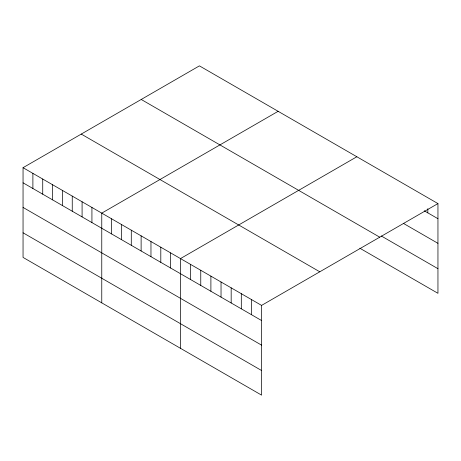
<?xml version="1.0" encoding="UTF-8"?>
<svg xmlns="http://www.w3.org/2000/svg" width="461" height="461" viewBox="0 0 461 461"><rect width="100%" height="100%" fill="white"/><g stroke="black" fill="none" stroke-linecap="round" stroke-linejoin="round"><path stroke-width="0.69" d="M23.05 167.689L261.583 305.401L261.583 395.135L23.05 257.417L23.05 167.689L199.417 65.865L437.95 203.583L437.95 293.311L359.828 248.214M278.133 111.308L101.766 213.132L101.766 302.865M356.849 156.757L180.482 258.581L180.482 348.314M261.583 305.401L437.95 203.583M424.235 210.792L437.95 218.71M403.363 223.36L437.95 243.327M381.299 235.986L437.95 268.694M141.216 99.467L379.749 237.185M81.251 134.082L319.784 271.8M23.05 182.815L261.583 320.533M23.05 207.433L261.583 345.151M23.05 232.799L261.583 370.517M427.814 208.729L427.814 212.855M251.447 299.552L251.447 314.679M241.31 293.697L241.31 308.83M231.174 287.843L231.174 302.975M221.032 281.994L221.032 297.12M210.896 276.139L210.896 291.266M200.76 270.284L200.76 285.417M190.624 264.435L190.624 279.562M170.645 252.899L170.645 268.031M160.803 247.217L160.803 262.349M150.966 241.535L150.966 256.668M141.124 235.853L141.124 250.986M131.287 230.177L131.287 245.304M121.445 224.495L121.445 239.622M111.608 218.814L111.608 233.946M91.929 207.45L91.929 222.582M82.087 201.774L82.087 216.9M72.25 196.092L72.25 211.219M62.408 190.41L62.408 205.537M52.571 184.728L52.571 199.861M42.729 179.047L42.729 194.179M32.892 173.365L32.892 188.497"/></g></svg>
